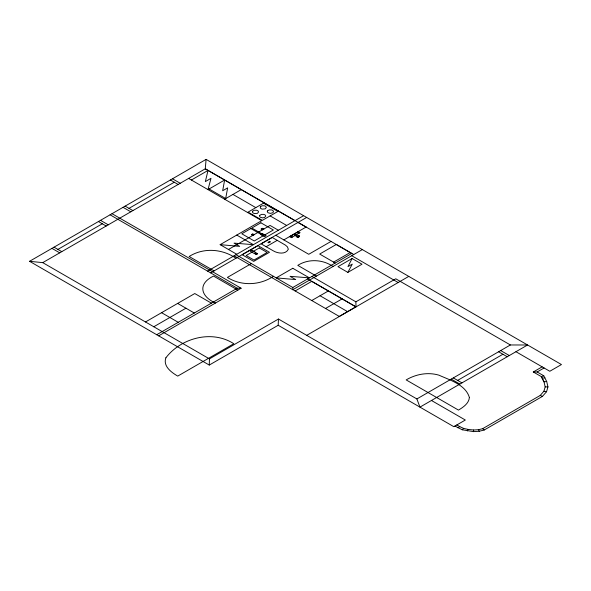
<?xml version="1.0" encoding="UTF-8"?>
<svg xmlns="http://www.w3.org/2000/svg" width="591" height="591" viewBox="0 0 591 591"><rect width="100%" height="100%" fill="white"/><g stroke="black" fill="none" stroke-linecap="round" stroke-linejoin="round"><path stroke-width="0.89" d="M515.936 351.711L549.8 371.266L561.45 364.544L206.096 159.378L29.55 261.303L209.266 365.061L209.443 358.885L278.464 319.037L416.877 398.947L419.957 407.125L527.586 344.989L510.373 344.967L395.763 278.797L355.885 301.824L311.937 276.448M209.266 365.061L278.184 325.272L278.464 319.037M454.9 426.052L462.243 429.783L473.524 431.622L473.627 430.019L478.54 429.701L482.64 428.682L540.211 395.445L543.905 391.235L545.175 386.876L544.001 381.823L541.378 376.644L533.289 371.975L542.154 366.848M206.096 159.378L205.269 168.812L42.744 262.64L29.55 261.303M225.651 198.62L227.653 187.872L222.667 190.753L224.632 180.019L208.01 189.615M208.002 189.593L210.994 178.334L205.343 181.592L208.032 170.415L191.395 180.019M473.524 431.622L479.249 431.245L484.206 430.012L542.457 396.384L546.542 391.73L547.953 386.906L546.697 381.513L543.764 375.78L537.167 371.975L533.289 371.975M467.333 430.942L468.094 429.413L473.627 430.019M352.103 258.496L347.951 266.615L352.266 264.118L347.855 272.385L337.956 266.667L352.103 258.496L362.002 264.214L347.855 272.385M291.378 236.688L291.932 236.533L291.496 236.659M462.243 429.783L463.632 428.394L468.094 429.413M457.922 427.803L459.754 426.621L463.632 428.394M57.918 249.402L102.302 223.775M129.008 208.364L174.271 182.227M224.61 199.226L241.254 189.615M264.118 202.816L248.057 212.125L262.338 220.369L278.457 211.12M228.451 249.468L270.065 225.437L278.376 230.239M207.596 271.114L303.611 215.678M210.64 272.872L306.663 217.436M266.142 246.735L273.308 250.843C277.726 253.517 285.667 254.699 288.342 249.247L287.433 246.883L285.453 245.139L272.244 237.464L261.163 243.861L266.142 246.735L277.223 240.345M283.828 239.902L306.108 227.033M295.308 235.381L291.319 237.685L289.627 236.71L298.381 231.657L300.073 232.632L296.054 234.945M145.489 321.962L194.771 293.542L211.393 303.139M295.832 235.683L296.579 235.255M251.397 263.571L227.395 277.423C241.357 286.243 259.855 285.468 273.448 276.307M153.8 326.757L185.936 308.207M156.711 334.72L237.242 288.231L241.121 288.231L158.647 335.843M330.975 241.446L308.746 254.285L275.79 235.262M350.227 252.512L333.516 262.16L335.171 263.113M236.023 254.699L292.811 287.485L351.815 253.421M234.088 255.822L292.811 289.723L362.335 249.587M295.116 290.964L311.767 281.346L355.871 306.825L339.249 316.421L292.929 289.656M311.73 300.553L328.367 290.949M325.501 308.487L342.115 298.891M306.714 335.348L408.78 276.396M416.877 398.947L510.373 344.967M457.633 380.397L502.919 354.253M537.167 371.975L544.097 367.971M543.764 375.78L541.378 376.644L544.001 381.823L546.697 381.513M542.346 378.255L544.968 377.789M545.175 386.876L547.953 386.906M220.17 244.659L239.673 246.381L234.021 243.123L253.384 244.674L236.762 235.078M543.905 391.235L546.542 391.73M540.211 395.445L542.457 396.384M353.75 254.544L205.269 168.812L294.99 220.642M298.027 222.423L306.064 227.062M351.793 253.517L336.294 244.46L319.672 254.056L333.612 262.101M263.571 203.164L277.851 211.415M351.726 255.711L398.171 282.52M232.943 194.417L255.807 207.618M270.146 215.914L286.665 225.452M297.443 232.197L299.157 233.157M500.688 350.559L509.309 355.538M498.605 351.756L507.233 356.735M294.362 233.97L299.6 236.245C297.975 239.414 295.5 234.856 293.616 234.405M209.118 188.98L225.74 198.569M290.513 236.193L292.205 237.168M188.625 178.423L261.724 220.65L220.133 244.667L236.762 254.27M333.073 266.482C322.716 259.368 308.517 258.562 297.79 265.359L316.399 276.108M172.476 178.792L180.233 183.269M170.393 179.989L178.15 184.466M307.608 278.945L356.011 306.884L355.885 301.824M320.056 295.751L347.56 311.627M453.319 377.908L461.94 382.887M451.243 379.104L459.872 384.084M235.957 258.26C222.268 248.73 203.407 247.43 189.142 256.501L214.075 270.892M125.129 206.126L132.886 210.603M123.054 207.323L130.803 211.8M112.017 213.691L241.121 288.231M110.081 214.814L237.242 288.231M431.467 400.484L465.331 420.031L453.822 426.68L278.184 325.272M237.855 290.115L213.55 276.078C197.387 283.806 200.667 296.475 215.486 303.028M456.843 424.936L459.754 426.621M100.507 220.34L108.264 224.816M98.431 221.536L106.181 226.021M177.625 303.405L194.276 313.016M54.04 247.164L61.796 251.648M51.964 248.368L59.721 252.845M161.557 312.683L178.179 322.28M42.744 262.64L209.443 358.885M482.64 428.682L484.206 430.012M478.54 429.701L479.249 431.245M292.811 287.485L292.811 289.723M299.216 235.92L298.662 236.836L296.992 237.205L299.216 235.92M165.872 357.821C162.791 366.191 171.434 372.441 177.743 376.098L233.807 343.726C211.992 329.542 180.979 337.956 165.872 357.821M469.402 397.499C468.818 403.527 463.226 407.221 458.476 410.102L406.172 379.91C415.931 374.125 427.943 371.909 438.928 375.174C450.069 380.161 465.605 384.711 469.402 397.499M252.571 211.246L252.571 212.605L254.3 213.602L257.477 213.329L258.607 211.925L257.905 210.773L256.657 210.248L254.293 210.248L252.571 211.246M260.328 206.769L260.328 208.128L262.049 209.125L265.233 208.852L266.364 207.448L265.662 206.296L264.413 205.771L262.049 205.771L260.328 206.769M259.73 215.383L259.501 216.062L260.203 217.215L262.64 217.872L264.635 217.466L265.773 216.062L265.071 214.91L263.815 214.385L261.458 214.385L259.73 215.383M267.487 210.906L267.258 211.585L267.959 212.738L270.39 213.395L272.828 212.738L273.53 211.585L272.828 210.426L271.572 209.908L269.215 209.908L267.487 210.906M253.509 234.657C251.788 236.282 251.781 233.031 253.509 234.657M263.194 229.064C261.481 230.689 261.473 227.439 263.194 229.064M257.019 253.746C255.297 255.378 255.297 252.121 257.019 253.746M254.093 234.657L252.719 235.447L251.352 234.657L252.719 233.866L254.093 234.657M263.785 229.064L262.411 229.855L261.037 229.064L262.411 228.274L263.785 229.064M257.61 253.746L256.235 254.544L254.861 253.746L256.235 252.955L257.61 253.746M298.3 232.691L297.716 232.839L298.3 232.691M250.843 228.547L241.785 233.777L254.256 240.973L263.305 235.743L250.843 228.547M260.875 222.785L251.825 228.015L264.288 235.211L273.345 229.98L260.875 222.785M262.271 233.497L260.609 234.457L264.487 236.695L266.149 235.735L262.271 233.497M257.927 245.62L242.155 254.728L253.687 261.392L269.466 252.283L257.927 245.62M251.877 250.222L250.215 251.182L254.093 253.421L255.755 252.46L251.877 250.222M269.651 241.35L267.893 242.369L268.735 242.849L270.493 241.837L269.651 241.35M259.301 247.932L246.159 255.519L253.99 260.04L267.132 252.453L259.301 247.932M292.789 268.284L276.174 277.873L295.699 279.587L290.048 276.329L309.411 277.873L292.789 268.284"/></g></svg>
